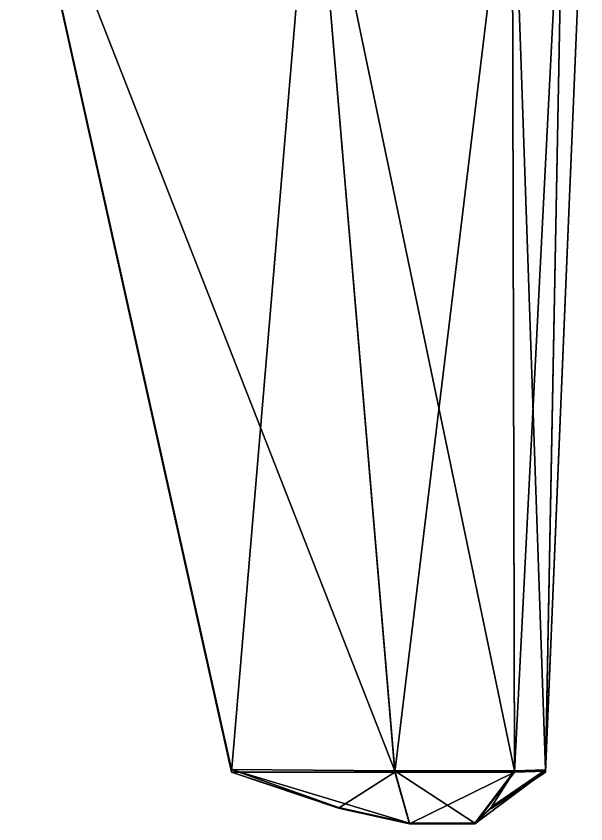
# Model space of a CAD drawing. Header units: metres. Extents: x -3.91 to 3.91, y -4.71 to 4.71.
# Drawn here: x -0.407 to 1.709, y -4.708 to -1.708 of the extents above; entities that cross this region are included whole.
import ezdxf

# ---------------------------------------------------------------- set-up
doc = ezdxf.new("R2010")
doc.units = ezdxf.units.M

msp = doc.modelspace()

# ---------------------------------------------------------------- linework, layer by layer
for points in [[(0.9993, -4.5108), (0.3928, -4.5065), (-0.4074, -0.9147), (0.9993, -4.5108)], [(0.9993, -4.5108), (-0.4074, -0.9147), (0.6964, -0.923), (0.9993, -4.5108)], [(0.3928, -4.5065), (-0.4074, -0.9227), (-0.4074, -0.9147), (0.3928, -4.5065)], [(0.3928, -4.5065), (0.3928, -4.5156), (-0.4074, -0.9227), (0.3928, -4.5065)], [(0.3928, -4.5156), (0.6964, -0.9227), (-0.4074, -0.9227), (0.3928, -4.5156)], [(0.3928, -4.5156), (0.9993, -4.5156), (0.6964, -0.9227), (0.3928, -4.5156)], [(0.9993, -4.5156), (1.4352, -0.9227), (0.6964, -0.9227), (0.9993, -4.5156)], [(1.4441, -4.5108), (0.9993, -4.5108), (0.6964, -0.923), (1.4441, -4.5108)], [(1.4441, -4.5108), (0.6964, -0.923), (1.4352, -0.923), (1.4441, -4.5108)], [(0.9993, -4.5156), (1.4441, -4.5156), (1.4352, -0.9227), (0.9993, -4.5156)], [(1.5597, -4.5068), (1.4352, -0.923), (1.6272, -0.919), (1.5597, -4.5068)], [(1.4441, -4.5156), (1.6272, -0.9191), (1.4352, -0.9227), (1.4441, -4.5156)], [(1.5597, -4.5068), (1.4441, -4.5108), (1.4352, -0.923), (1.5597, -4.5068)], [(1.4441, -4.5156), (1.5597, -4.5119), (1.6272, -0.9191), (1.4441, -4.5156)], [(1.5597, -4.5161), (1.5597, -4.5068), (1.6272, -0.919), (1.5597, -4.5161)], [(1.5597, -4.5161), (1.6272, -0.919), (1.709, -0.9253), (1.5597, -4.5161)], [(1.5597, -4.5119), (1.709, -0.9253), (1.6272, -0.9191), (1.5597, -4.5119)], [(1.5597, -4.5119), (1.5597, -4.5161), (1.709, -0.9253), (1.5597, -4.5119)], [(0.7896, -4.6474), (0.3928, -4.5156), (0.3928, -4.5065), (0.7896, -4.6474)], [(1.0537, -4.7052), (0.7896, -4.6474), (0.3928, -4.5065), (1.0537, -4.7052)], [(1.0537, -4.7052), (0.3928, -4.5065), (0.9993, -4.5108), (1.0537, -4.7052)], [(0.7896, -4.6474), (0.7896, -4.65), (0.3928, -4.5156), (0.7896, -4.6474)], [(0.7896, -4.65), (0.9993, -4.5156), (0.3928, -4.5156), (0.7896, -4.65)], [(0.7896, -4.65), (1.0537, -4.7078), (0.9993, -4.5156), (0.7896, -4.65)], [(1.296, -4.7052), (1.0537, -4.7052), (0.9993, -4.5108), (1.296, -4.7052)], [(1.296, -4.7052), (0.9993, -4.5108), (1.4441, -4.5108), (1.296, -4.7052)], [(1.0537, -4.7078), (1.4441, -4.5156), (0.9993, -4.5156), (1.0537, -4.7078)], [(1.0537, -4.7078), (1.296, -4.7078), (1.4441, -4.5156), (1.0537, -4.7078)], [(1.359, -4.6452), (1.296, -4.7052), (1.4441, -4.5108), (1.359, -4.6452)], [(1.296, -4.7078), (1.359, -4.648), (1.5597, -4.5119), (1.296, -4.7078)], [(1.296, -4.7078), (1.5597, -4.5119), (1.4441, -4.5156), (1.296, -4.7078)], [(1.359, -4.6503), (1.359, -4.6452), (1.5597, -4.5068), (1.359, -4.6503)], [(1.359, -4.6503), (1.5597, -4.5068), (1.5597, -4.5161), (1.359, -4.6503)], [(1.359, -4.6452), (1.4441, -4.5108), (1.5597, -4.5068), (1.359, -4.6452)], [(1.359, -4.648), (1.5597, -4.5161), (1.5597, -4.5119), (1.359, -4.648)], [(1.359, -4.648), (1.359, -4.6503), (1.5597, -4.5161), (1.359, -4.648)], [(0.7896, -4.65), (0.7896, -4.6474), (1.0537, -4.7052), (0.7896, -4.65)], [(0.7896, -4.65), (1.0537, -4.7052), (1.0537, -4.7078), (0.7896, -4.65)], [(1.359, -4.6452), (1.359, -4.648), (1.296, -4.7078), (1.359, -4.6452)], [(1.359, -4.6452), (1.296, -4.7078), (1.296, -4.7052), (1.359, -4.6452)], [(1.359, -4.6452), (1.359, -4.6503), (1.359, -4.648), (1.359, -4.6452)], [(1.296, -4.7052), (1.296, -4.7078), (1.0537, -4.7078), (1.296, -4.7052)], [(1.296, -4.7052), (1.0537, -4.7078), (1.0537, -4.7052), (1.296, -4.7052)]]:
    msp.add_lwpolyline(points)

doc.saveas('drawing.dxf')
